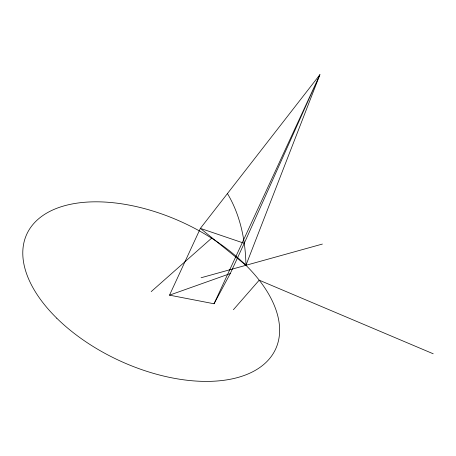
<?xml version="1.0" encoding="UTF-8"?>
<svg xmlns="http://www.w3.org/2000/svg" width="456" height="456" viewBox="0 0 456 456"><rect width="100%" height="100%" fill="white"/><g stroke="black" fill="none" stroke-linecap="round" stroke-linejoin="round"><path stroke-width="0.68" d="M244.245 243.293L200.378 228.376L245.932 265.301L319.924 74.636L200.378 228.376L169.518 295.157L214.035 303.776L230.257 273.566L244.245 243.293L319.924 74.636L214.035 303.776M233.386 309.727L259.207 280.172L433.2 353.776M151.204 291.612L211.607 238.186M169.518 295.157L230.257 273.566M201.096 277.755L322.386 244.063M227.436 193.578A137.045 92.009 -77.1 0 1 245.932 265.301M56.772 318.208A137.045 75.992 24.8 0 0 273.794 352.591A137.045 75.992 24.8 0 0 123.052 204.037A137.045 75.992 24.8 0 0 56.772 318.208"/></g></svg>
